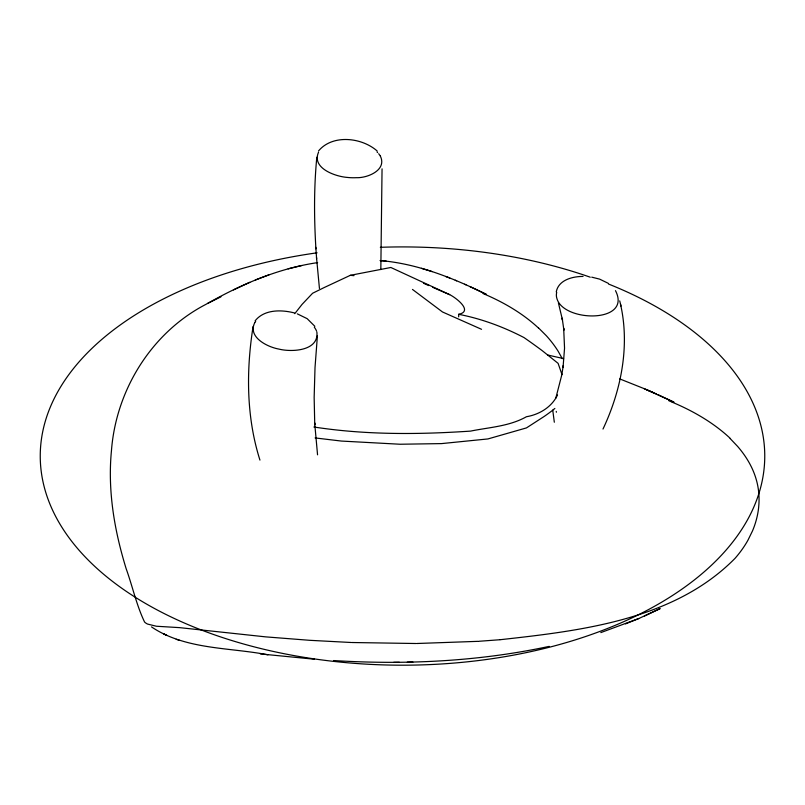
<?xml version="1.0" encoding="UTF-8"?>
<svg xmlns="http://www.w3.org/2000/svg" width="805" height="805" viewBox="0 0 805 805"><rect width="100%" height="100%" fill="white"/><g stroke="black" fill="none" stroke-linecap="round" stroke-linejoin="round"><path stroke-width="1.21" d="M254.793 322.614C247.387 337.064 267.23 346.975 278.822 349.068C291.953 352.389 319.243 350.93 316.848 331.841M380.825 269.544L382.053 168.849M318.549 152.205C311.384 168.175 335.182 176.426 346.965 177.392A32.914 18.767 0.6 0 0 356.424 177.684C367.573 178.126 387.225 170.036 380.332 156.059M316.818 157.237C313.88 187.676 314.061 218.336 315.922 248.836M317.422 335.635L315.017 367.563L314.151 397.479L314.755 424.738L314.654 422.856L317.552 454.825M253.102 326.428C246.089 370.733 246.27 417.04 259.945 460.098M556.718 292.376L556.537 293.211A32.945 18.797 0.6 0 0 556.939 298.615C563.651 322.443 632.398 323.419 615.473 290.635M556.245 291.933C558.469 279.939 572.556 276.397 583.041 276.437M555.802 398.193L561.759 375.029L563.279 365.621L563.047 367.513L564.547 348.183L563.671 328.269L563.903 330.211L562.182 318.146L562.504 320.068L558.388 302.821M602.995 429.045C621.591 389.62 630.526 343.775 619.719 300.889M557.533 394.943C551.797 407.078 539.38 414.535 526.46 416.728C509.324 426.388 489.38 427.274 470.543 431.108C418.328 434.609 365.742 435.002 313.9 427.002M318.518 150.958C332.546 134.032 361.797 137.403 377.173 150.998M294.791 313.658L302.006 304.451L312.602 293.251L324.053 287.616L350.336 275.32L390.848 267.481L449.703 294.67C455.761 297.578 473.722 311.193 458.679 314.312L458.679 316.828M255.094 320.863C264.211 309.251 281.388 309.573 294.419 312.944M255.074 322.221L255.678 321.467M207.529 303.495L220.962 296.803M317.613 262.621C277.967 268.417 240.695 284.578 206.09 304.27C151.612 332.385 115.99 390.033 111.452 450.679C108.906 476.661 110.929 502.954 115.95 528.533C118.607 542.117 122.108 555.531 126.174 568.763C132.533 586.372 136.518 605.3 144.568 622.013A13.122 7.577 0 0 0 147.587 624.076L156.391 626.24L179.616 627.638L265.64 636.866L309.643 640.307L351.071 642.491M644.453 616.036L660.16 608.58L638.878 618.492L600.822 632.609M249.771 282.324L233.47 289.891M625.435 623.915L638.878 618.492M268.981 274.807L255.306 279.989M301.784 265.509L288.16 268.84M549.211 646.375C478.522 661.519 405.74 664.96 333.693 660.553M500.136 639.713C581.884 630.677 674.429 619.86 735.056 558.328A217.471 125.55 0 0 0 747.986 540.135L752.464 530.988A230.934 133.328 0 0 0 756.438 519.386A230.713 133.197 0 0 0 758.612 507.764L758.914 504.131A221.395 127.824 0 0 0 758.924 495.115L758.572 491.12A209.471 120.931 0 0 0 756.65 480.967L755.865 478.25A200.687 115.86 0 0 0 751.417 466.991L750.059 464.334A202.307 116.806 0 0 0 737.591 446.383L730.175 438.564M499.925 639.734L478.673 641.303M477.949 641.344L416.577 643.507M393.715 662.344L399.33 662.284M407.3 662.163L412.915 662.092M415.823 643.507L351.634 642.511M314.443 659.215L260.357 653.922M380.051 260.548C417.473 263.648 452.833 277.906 486.24 294.328L470.07 286.62M380.715 260.599L386.199 261.092M350.336 275.32L353.989 275.662M267.964 654.817C229.415 647.301 185.492 649.856 151.521 626.914M315.097 437.93L341.401 441.06L400.025 444.239L441.492 443.605L487.941 438.936L526.46 427.908L544.13 416.487A61.965 8.422 -28.6 0 0 554.866 408.447M591.735 277.151L599.604 279.124L608.198 283.29M458.679 314.312C481.471 318.73 503.437 326.89 524.015 337.577A81.929 6.671 33.1 0 1 542.308 350.728L558.096 363.347L562.001 374.597M547.541 354.975L563.601 358.617M432.204 271.617L421.448 268.307M176.194 639.311L179.606 640.398M445.688 276.487L449.784 278.007M297.297 313.839L307.168 318.669L314.856 326.307M619.719 378.893L644.151 388.644L673.956 402.178L657.695 394.52M668.945 400.82L672.245 402.108M464.606 284.225L465.974 284.809M455.238 280.231L456.606 280.814M646.878 389.831L656.337 393.917M644.151 388.644L653.61 392.749M428.743 285.574L423.48 283.249M481.541 329.305L442.509 311.978L412.472 289.428M166.997 635.487L163.576 633.807L166.293 635.145M538.625 328.017L546.293 335.685A214.341 123.749 0 0 1 558.217 351.362L561.9 357.973A81.748 47.193 0 0 1 562.212 358.678M377.042 151.974L377.636 152.558M378.692 153.715L380.222 155.858M316.496 330.895L316.053 329.949A38.006 21.675 0.6 0 0 314.302 327.192M620.534 304.21L620.957 306.081M554.323 422.233L552.743 410.148M319.444 288.482L316.506 257.409M315.822 247.346L316.617 258.888M608.54 284.034A362.25 209.139 0 0 1 642.229 612.846A362.25 209.139 0 0 1 81.285 552.743A362.25 209.139 0 0 1 317.1 252.81M380.342 247.306A362.25 209.139 0 0 1 590.266 277.202M672.165 402.178A218.417 126.103 0 0 1 730.366 438.494M483.081 293.563A210.377 121.454 0 0 1 538.495 328.058M449.693 294.66A81.929 1.932 24.6 0 1 432.808 287.365M556.376 412.23A29.694 14.319 60.4 0 1 556.265 411.415"/></g></svg>
